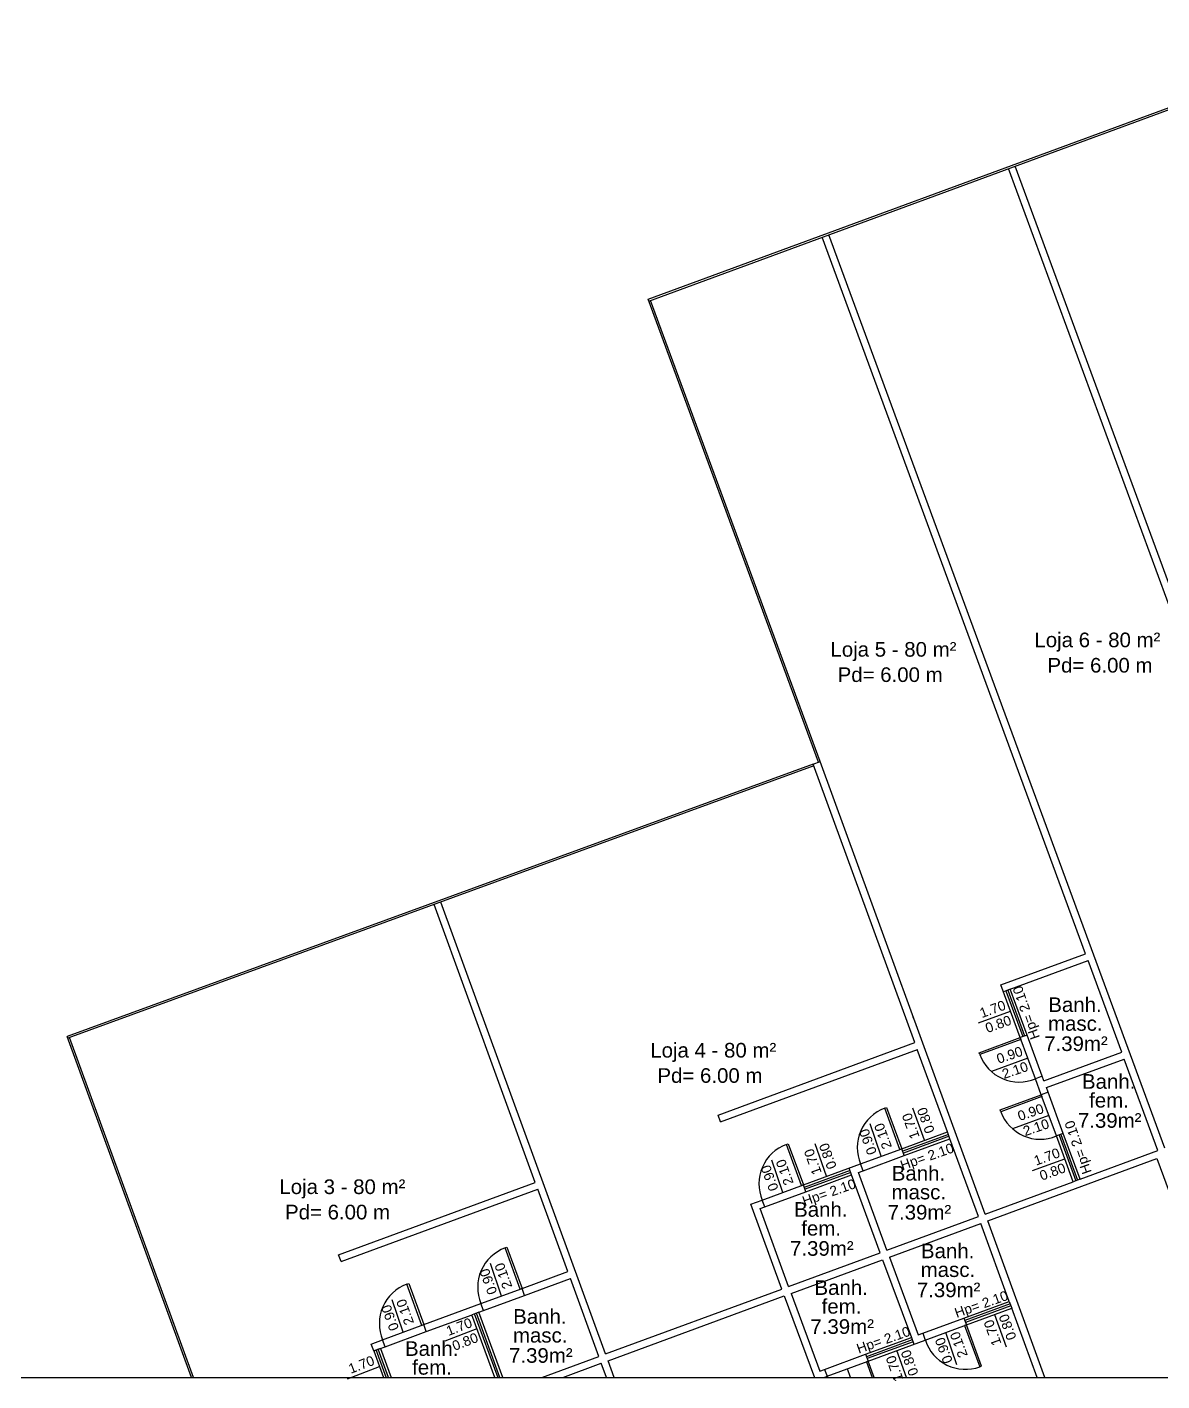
# Model space of a CAD drawing. Header units: millimetres. Extents: x -210 to 1173, y -437 to 320.
# Drawn here: x -181.81 to -158.52, y 30.97 to 58.74 of the extents above; entities that cross this region are included whole.
import ezdxf
from ezdxf.enums import TextEntityAlignment as Align

# ---------------------------------------------------------------- set-up
doc = ezdxf.new("R2010")
doc.units = ezdxf.units.MM
doc.header["$LTSCALE"] = 0.3
doc.linetypes.add('DASHED2', pattern=[9.525, 6.35, -3.175])
for name, color, linetype in [('CORTE', 6, 'Continuous'), ('COTAS', 1, 'Continuous'), ('ESQUADRIAS', 3, 'Continuous'), ('PISO', 1, 'Continuous'), ('PROJEÇÃO', 1, 'DASHED2'), ('TEXTOS', 2, 'Continuous')]:
    doc.layers.add(name, color=color, linetype=linetype)
doc.styles.add('2MM 1_100', font='ARIAL.TTF', dxfattribs={"height": 0.2})
doc.styles.add('3MM 1_100', font='ARIAL.TTF', dxfattribs={"height": 0.3})

msp = doc.modelspace()

# ---------------------------------------------------------------- linework, layer by layer
msp.add_line((-210.338, 31.046), (-79.945, 31.046))
at = {"layer": 'CORTE'}
for p, q in [((-156.263, 41.141), (-161.671, 55.838)), ((-154.638, 37.157), (-161.53, 55.889)), ((-160.088, 39.734), (-165.495, 54.43)), ((-158.462, 35.75), (-165.355, 54.482)), ((-165.674, 43.625), (-165.533, 43.677)), ((-163.589, 37.913), (-165.674, 43.625)), ((-162.146, 34.395), (-165.533, 43.677)), ((-171.379, 35.046), (-173.457, 40.743)), ((-169.935, 31.529), (-173.316, 40.794)), ((-161.824, 39.095), (-160.088, 39.734)), ((-161.631, 39.006), (-160.036, 39.593)), ((-159.345, 37.716), (-160.036, 39.593)), ((-161.427, 38.016), (-161.824, 39.095)), ((-161.286, 38.067), (-161.631, 39.006)), ((-163.631, 38.43), (-163.62, 38.434)), ((-163.579, 38.289), (-163.568, 38.293)), ((-167.627, 36.427), (-163.589, 37.913)), ((-167.575, 36.286), (-163.538, 37.772)), ((-162.921, 36.081), (-163.54, 37.771)), ((-160.941, 37.129), (-159.345, 37.716)), ((-160.889, 36.988), (-159.293, 37.575)), ((-158.603, 35.698), (-159.293, 37.575)), ((-160.975, 37.223), (-161.116, 37.171)), ((-160.941, 37.129), (-160.975, 37.223)), ((-160.995, 36.843), (-161.116, 37.171)), ((-160.854, 36.894), (-160.889, 36.988)), ((-160.854, 36.894), (-160.995, 36.843)), ((-167.575, 36.286), (-167.627, 36.427)), ((-162.888, 36.412), (-162.883, 36.414)), ((-162.836, 36.272), (-162.831, 36.273)), ((-163.859, 35.735), (-162.921, 36.081)), ((-163.808, 35.595), (-162.869, 35.94)), ((-162.286, 34.343), (-162.869, 35.94)), ((-160.544, 36.05), (-160.684, 35.998)), ((-160.339, 35.059), (-160.684, 35.998)), ((-160.198, 35.111), (-160.544, 36.05)), ((-160.198, 35.111), (-158.603, 35.698)), ((-165.877, 34.993), (-164.704, 35.425)), ((-164.746, 35.249), (-164.652, 35.284)), ((-164.652, 35.284), (-164.704, 35.425)), ((-162.094, 34.254), (-158.621, 35.532)), ((-158.621, 35.532), (-157.978, 33.797)), ((-175.417, 33.561), (-171.379, 35.046)), ((-165.825, 34.852), (-164.887, 35.197)), ((-164.304, 33.6), (-164.887, 35.197)), ((-164.163, 33.652), (-164.746, 35.249)), ((-162.146, 34.395), (-160.339, 35.059)), ((-175.365, 33.42), (-171.327, 34.906)), ((-170.71, 33.215), (-171.327, 34.906)), ((-166.956, 34.596), (-166.722, 34.682)), ((-166.322, 32.858), (-166.956, 34.596)), ((-166.764, 34.507), (-166.67, 34.541)), ((-166.181, 32.91), (-166.764, 34.507)), ((-166.67, 34.541), (-166.722, 34.682)), ((-164.163, 33.652), (-162.286, 34.343)), ((-164.112, 33.511), (-162.235, 34.202)), ((-161.652, 32.605), (-162.235, 34.202)), ((-160.924, 31.046), (-162.094, 34.254)), ((-166.181, 32.91), (-164.304, 33.6)), ((-175.365, 33.42), (-175.417, 33.561)), ((-166.129, 32.769), (-164.252, 33.46)), ((-164.252, 33.46), (-163.661, 31.866)), ((-164.112, 33.511), (-163.52, 31.918)), ((-171.649, 32.869), (-170.71, 33.215)), ((-171.597, 32.728), (-170.659, 33.074)), ((-170.076, 31.477), (-170.659, 33.074)), ((-171.597, 32.728), (-171.649, 32.869)), ((-169.935, 31.528), (-166.322, 32.858)), ((-166.129, 32.769), (-165.538, 31.175)), ((-173.667, 32.127), (-172.494, 32.558)), ((-172.442, 32.418), (-172.494, 32.558)), ((-169.884, 31.388), (-166.27, 32.717)), ((-166.27, 32.717), (-165.65, 31.046)), ((-162.582, 32.263), (-161.652, 32.605)), ((-173.615, 31.986), (-172.676, 32.331)), ((-172.208, 31.046), (-172.681, 32.33)), ((-172.536, 32.383), (-172.442, 32.418)), ((-172.048, 31.046), (-172.536, 32.383)), ((-162.53, 32.122), (-161.601, 32.464)), ((-161.081, 31.046), (-161.601, 32.464)), ((-173.615, 31.986), (-173.667, 32.127)), ((-163.52, 31.918), (-163.426, 31.952)), ((-163.426, 31.952), (-163.375, 31.811)), ((-174.746, 31.73), (-174.511, 31.816)), ((-174.694, 31.589), (-174.746, 31.73)), ((-174.694, 31.589), (-174.46, 31.675)), ((-174.46, 31.675), (-174.511, 31.816)), ((-164.6, 31.52), (-163.661, 31.866)), ((-164.548, 31.38), (-163.375, 31.811)), ((-174.694, 31.589), (-174.494, 31.046)), ((-174.553, 31.641), (-174.335, 31.046)), ((-171.246, 31.046), (-170.076, 31.477)), ((-169.759, 31.046), (-169.884, 31.388)), ((-170.811, 31.046), (-170.024, 31.336)), ((-169.919, 31.046), (-170.024, 31.336)), ((-165.538, 31.175), (-165.444, 31.21)), ((-165.444, 31.21), (-165.392, 31.069)), ((-165.454, 31.046), (-165.392, 31.069))]:
    msp.add_line(p, q, dxfattribs=at)
at = {"layer": 'COTAS'}
for p, q in [((-162.286, 38.316), (-161.625, 38.555)), ((-161.271, 37.593), (-162.019, 37.318)), ((-163.39, 35.908), (-163.629, 36.569)), ((-160.84, 36.42), (-161.587, 36.145)), ((-165.4, 35.174), (-165.639, 35.836)), ((-161.173, 35.29), (-160.512, 35.529)), ((-161.712, 31.668), (-161.951, 32.329)), ((-173.228, 31.795), (-172.572, 32.048)), ((-163.763, 31.046), (-163.961, 31.596)), ((-175.233, 31.019), (-174.578, 31.272))]:
    msp.add_line(p, q, dxfattribs=at)
at = {"layer": 'COTAS', "extrusion": (-4.198e-17, 1.1504e-16, -1)}
for p, q in [((-164.282, 35.58), (-164.509, 36.245)), ((-166.3, 34.837), (-166.526, 35.503)), ((-172.071, 32.714), (-172.298, 33.379)), ((-174.089, 31.971), (-174.316, 32.637)), ((-162.726, 31.301), (-162.952, 31.967)), ((-164.909, 31.046), (-164.97, 31.224))]:
    msp.add_line(p, q, dxfattribs=at)
at = {"layer": 'ESQUADRIAS'}
for p, q in [((-169.065, 53.16), (-153.895, 58.741)), ((-169.051, 53.122), (-153.882, 58.704)), ((-165.57, 43.663), (-169.065, 53.16)), ((-165.533, 43.677), (-169.013, 53.136)), ((-165.674, 43.625), (-180.986, 38.038)), ((-165.674, 43.625), (-180.986, 38.038)), ((-165.66, 43.588), (-180.972, 38)), ((-178.435, 31.046), (-180.986, 38.038)), ((-178.392, 31.046), (-180.935, 38.014))]:
    msp.add_line(p, q, dxfattribs=at)
for points in [[(-161.427, 38.016), (-161.413, 37.978), (-162.258, 37.667), (-162.271, 37.705)], [(-160.995, 36.843), (-160.981, 36.805), (-161.826, 36.494), (-161.84, 36.532)], [(-163.859, 35.735), (-163.897, 35.722), (-164.208, 36.566), (-164.17, 36.58)], [(-165.877, 34.993), (-165.915, 34.979), (-166.226, 35.824), (-166.188, 35.838)], [(-171.649, 32.869), (-171.686, 32.855), (-171.997, 33.7), (-171.96, 33.714)], [(-173.667, 32.127), (-173.704, 32.113), (-174.015, 32.958), (-173.977, 32.971)], [(-162.53, 32.122), (-162.568, 32.108), (-162.257, 31.264), (-162.219, 31.278)]]:
    msp.add_lwpolyline(points, close=True, dxfattribs=at)
msp.add_lwpolyline([(-164.425, 31.046), (-164.548, 31.38), (-164.585, 31.366), (-164.468, 31.046)], dxfattribs=at)
at = {"layer": 'PISO'}
for p, q in [((-160.975, 37.223), (-161.286, 38.067)), ((-161.116, 37.171), (-161.427, 38.016)), ((-160.684, 35.998), (-160.995, 36.843)), ((-160.544, 36.05), (-160.854, 36.894)), ((-164.704, 35.425), (-163.859, 35.735)), ((-164.652, 35.284), (-163.808, 35.595)), ((-166.722, 34.682), (-165.877, 34.993)), ((-166.67, 34.541), (-165.825, 34.852)), ((-172.494, 32.558), (-171.649, 32.869)), ((-172.442, 32.418), (-171.597, 32.728)), ((-163.426, 31.952), (-162.582, 32.263)), ((-174.511, 31.816), (-173.667, 32.127)), ((-174.46, 31.675), (-173.615, 31.986)), ((-163.375, 31.811), (-162.53, 32.122)), ((-165.444, 31.21), (-164.6, 31.52)), ((-165.392, 31.069), (-164.548, 31.38))]:
    msp.add_line(p, q, dxfattribs=at)
for centre, start, end in [((-161.45, 37.965), 200.2012, 292.8051), ((-163.911, 35.758), 110.2012, 202.8052), ((-161.018, 36.791), 200.2012, 292.8051), ((-165.928, 35.016), 110.2012, 202.8052), ((-171.7, 32.892), 110.2012, 202.8052), ((-173.718, 32.15), 110.2012, 202.8052), ((-162.554, 32.072), 197.5973, 290.2012), ((-164.572, 31.329), 197.5973, 199.1846)]:
    msp.add_arc(centre, 0.861, start, end, dxfattribs=at)
at = {"layer": 'PROJEÇÃO'}
for p, q in [((-161.631, 39.006), (-161.772, 38.954)), ((-161.72, 38.973), (-161.375, 38.035)), ((-161.683, 38.987), (-161.338, 38.048)), ((-161.286, 38.067), (-161.427, 38.016)), ((-162.902, 36.029), (-163.84, 35.683)), ((-162.888, 35.991), (-163.826, 35.645)), ((-162.869, 35.94), (-162.921, 36.08)), ((-160.632, 36.015), (-160.287, 35.076)), ((-160.594, 36.029), (-160.249, 35.09)), ((-163.808, 35.595), (-163.859, 35.735)), ((-164.92, 35.287), (-165.858, 34.94)), ((-164.887, 35.197), (-164.939, 35.338)), ((-165.825, 34.852), (-165.877, 34.993)), ((-164.906, 35.249), (-165.844, 34.903)), ((-160.197, 35.109), (-160.338, 35.057)), ((-161.633, 32.553), (-162.563, 32.211)), ((-161.619, 32.516), (-162.549, 32.174)), ((-161.652, 32.605), (-161.601, 32.464)), ((-172.536, 32.383), (-172.676, 32.331)), ((-172.144, 31.033), (-172.625, 32.35)), ((-172.106, 31.046), (-172.587, 32.364)), ((-162.582, 32.263), (-162.53, 32.122)), ((-163.642, 31.814), (-164.581, 31.469)), ((-163.628, 31.777), (-164.567, 31.431)), ((-163.661, 31.866), (-163.609, 31.725)), ((-174.553, 31.641), (-174.694, 31.589)), ((-174.431, 31.032), (-174.643, 31.608)), ((-174.393, 31.046), (-174.605, 31.622)), ((-164.6, 31.52), (-164.548, 31.38))]:
    msp.add_line(p, q, dxfattribs=at)

# ---------------------------------------------------------------- texts
at = {"layer": 'TEXTOS', "style": '3MM 1_100'}
for s, p in [('Loja 5 - 80 m²', (-164.029, 45.978)), ('Loja 6 - 80 m²', (-159.844, 46.172)), ('Pd= 6.00 m', (-159.791, 45.652)), ('Pd= 6.00 m', (-164.097, 45.459)), ('Banh.', (-160.304, 38.69)), ('masc.', (-160.298, 38.305)), ('7.39m²', (-160.284, 37.89)), ('Loja 4 - 80 m²', (-167.727, 37.756)), ('Pd= 6.00 m', (-167.795, 37.237)), ('Banh.', (-159.613, 37.115)), ('fem.', (-159.606, 36.73)), ('7.39m²', (-159.592, 36.315)), ('Banh.', (-163.516, 35.232)), ('Loja 3 - 80 m²', (-175.338, 34.956)), ('masc.', (-163.509, 34.847)), ('Pd= 6.00 m', (-175.437, 34.436)), ('Banh.', (-165.52, 34.49)), ('7.39m²', (-163.496, 34.432)), ('fem.', (-165.513, 34.104)), ('7.39m²', (-165.499, 33.69)), ('Banh.', (-162.917, 33.64)), ('masc.', (-162.911, 33.255)), ('Banh.', (-165.102, 32.888)), ('7.39m²', (-162.897, 32.84)), ('fem.', (-165.095, 32.503)), ('Banh.', (-171.285, 32.295)), ('7.39m²', (-165.081, 32.088)), ('masc.', (-171.278, 31.91)), ('Banh.', (-173.505, 31.637)), ('fem.', (-173.498, 31.251)), ('7.39m²', (-171.265, 31.495))]:
    msp.add_text(s, height=0.3, dxfattribs=at).set_placement(p, align=Align.MIDDLE_CENTER)
at = {"layer": 'TEXTOS', "style": '2MM 1_100'}
for s, rotation, p in [('Hp= 2.10', 109.3266, (-161.305, 38.525)), ('1.70', 19.864, (-161.994, 38.6)), ('0.80', 19.864, (-161.878, 38.292)), ('0.90', 18.8667, (-161.646, 37.658)), ('2.10', 18.8667, (-161.535, 37.347)), ('0.90', 18.8667, (-161.214, 36.485)), ('1.70', 109.864, (-163.674, 36.2)), ('0.80', 109.864, (-163.365, 36.316)), ('0.90', 110.0478, (-164.552, 35.876)), ('2.10', 110.0478, (-164.244, 35.993)), ('2.10', 18.8667, (-161.103, 36.174)), ('Hp= 2.10', 109.3266, (-160.241, 35.763)), ('0.80', 109.864, (-165.376, 35.583)), ('Hp= 2.10', 19.3266, (-163.341, 35.575)), ('1.70', 109.864, (-165.684, 35.466)), ('1.70', 19.864, (-160.881, 35.573)), ('0.90', 110.0478, (-166.57, 35.133)), ('2.10', 110.0478, (-166.262, 35.251)), ('0.80', 19.864, (-160.764, 35.265)), ('Hp= 2.10', 19.3266, (-165.352, 34.841)), ('2.10', 110.0478, (-172.034, 33.127)), ('0.90', 110.0478, (-172.342, 33.01)), ('Hp= 2.10', 19.3266, (-162.227, 32.548)), ('0.90', 110.0478, (-174.359, 32.267)), ('2.10', 110.0478, (-174.051, 32.385)), ('1.70', 21.15, (-172.942, 32.085)), ('1.70', 109.864, (-161.996, 31.96)), ('0.80', 109.864, (-161.687, 32.077)), ('0.80', 21.15, (-172.819, 31.779)), ('Hp= 2.10', 19.3266, (-164.237, 31.814)), ('2.10', 110.0478, (-162.688, 31.715)), ('0.90', 110.0478, (-162.996, 31.597)), ('1.70', 21.15, (-174.948, 31.309)), ('1.70', 109.864, (-164.006, 31.226)), ('0.80', 109.864, (-163.698, 31.343))]:
    msp.add_text(s, height=0.2, rotation=rotation, dxfattribs=at).set_placement(p, align=Align.MIDDLE_CENTER)

doc.saveas('drawing.dxf')
